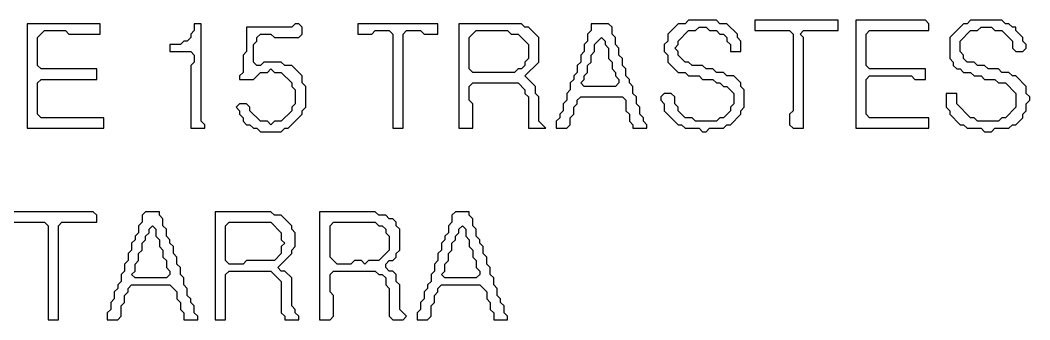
# Model space of a CAD drawing. Extents: x 17 to 323, y -435 to -5.
# Drawn here: x 210.7 to 239.7, y -137.2 to -128.6 of the extents above; entities that cross this region are included whole.
import ezdxf

# ---------------------------------------------------------------- set-up
doc = ezdxf.new("R2010")
doc.units = 0

msp = doc.modelspace()

# ---------------------------------------------------------------- linework, layer by layer
at = {"layer": 'CONTOURS'}
for p, q in [((210.9, -128.7), (210.9, -131.7)), ((213, -128.7), (210.9, -128.7)), ((213, -129), (213, -128.7)), ((215.7, -128.7), (215.7, -128.9)), ((215.9, -128.7), (215.7, -128.7)), ((215.9, -131.5), (215.9, -128.7)), ((218.6, -128.7), (218.5, -128.8)), ((218.7, -128.7), (218.6, -128.7)), ((218.8, -128.8), (218.7, -128.7)), ((220.4, -128.7), (220.4, -129)), ((222.7, -128.7), (220.4, -128.7)), ((222.7, -129), (222.7, -128.7)), ((223.3, -128.7), (223.3, -131.7)), ((225.1, -128.7), (223.3, -128.7)), ((225.2, -128.8), (225.1, -128.7)), ((227.1, -128.7), (227.1, -128.9)), ((227.6, -128.7), (227.1, -128.7)), ((227.7, -128.8), (227.6, -128.7)), ((229.6, -128.7), (229.3, -129)), ((229.8, -128.7), (229.6, -128.7)), ((229.9, -128.6), (229.8, -128.7)), ((230.7, -128.6), (229.9, -128.6)), ((230.8, -128.7), (230.7, -128.6)), ((231, -128.7), (230.8, -128.7)), ((231.3, -129), (231, -128.7)), ((231.8, -128.6), (231.8, -128.9)), ((234.2, -128.6), (231.8, -128.6)), ((234.2, -128.9), (234.2, -128.6)), ((234.7, -128.6), (234.7, -131.7)), ((236.7, -128.6), (234.7, -128.6)), ((236.8, -128.7), (236.7, -128.6)), ((236.8, -128.9), (236.8, -128.7)), ((237.8, -128.7), (237.4, -129.1)), ((237.9, -128.7), (237.8, -128.7)), ((238, -128.6), (237.9, -128.7)), ((238.9, -128.6), (238, -128.6)), ((239, -128.7), (238.9, -128.6)), ((239.1, -128.7), (239, -128.7)), ((239.2, -128.8), (239.1, -128.7)), ((211.2, -129.1), (211.4, -128.9)), ((211.4, -128.9), (212, -128.9)), ((212, -128.9), (212.1, -129)), ((212.1, -129), (213, -129)), ((215.7, -128.9), (215.6, -129)), ((215.6, -129), (215.6, -129.1)), ((218.5, -128.8), (217.2, -128.8)), ((217.2, -128.8), (217.2, -129.5)), ((217.5, -129.1), (217.6, -129)), ((217.6, -129), (217.9, -129)), ((217.9, -129), (218, -129.1)), ((218.7, -129.1), (218.8, -129)), ((218.8, -129), (218.8, -128.8)), ((220.4, -129), (220.8, -129)), ((220.8, -129), (220.9, -128.9)), ((220.9, -128.9), (221.3, -128.9)), ((221.3, -128.9), (221.4, -129)), ((221.4, -129), (221.4, -131.7)), ((221.7, -129), (221.8, -128.9)), ((221.7, -131.7), (221.7, -129)), ((221.8, -128.9), (222.2, -128.9)), ((222.2, -128.9), (222.3, -129)), ((222.3, -129), (222.7, -129)), ((223.6, -129.1), (223.8, -128.9)), ((223.8, -128.9), (224.7, -128.9)), ((224.7, -128.9), (224.8, -129)), ((224.8, -129), (225, -129)), ((225, -129), (225.3, -129.3)), ((225.3, -128.8), (225.2, -128.8)), ((225.6, -129.1), (225.3, -128.8)), ((227.1, -128.9), (227, -129)), ((227, -129), (227, -129.2)), ((227.7, -129), (227.7, -128.8)), ((227.8, -129.1), (227.7, -129)), ((229.3, -129), (229.3, -129.2)), ((229.6, -129.2), (229.9, -128.9)), ((229.9, -128.9), (230.1, -128.9)), ((230.1, -128.9), (230.2, -128.8)), ((230.2, -128.8), (230.4, -128.8)), ((230.4, -128.8), (230.5, -128.9)), ((230.5, -128.9), (230.7, -128.9)), ((230.7, -128.9), (230.8, -129)), ((230.8, -129), (230.9, -129)), ((230.9, -129), (231, -129.1)), ((231.3, -129.1), (231.3, -129)), ((231.8, -128.9), (232.8, -128.9)), ((232.8, -128.9), (232.9, -129)), ((232.9, -129), (232.9, -131.2)), ((233.1, -129), (233.2, -128.9)), ((233.2, -129.1), (233.1, -129)), ((233.2, -128.9), (234.2, -128.9)), ((235, -129), (235.1, -128.9)), ((235, -129.9), (235, -129)), ((235.1, -128.9), (236.8, -128.9)), ((237.7, -129.2), (238, -128.9)), ((238, -128.9), (238.2, -128.9)), ((238.2, -128.9), (238.3, -128.8)), ((238.3, -128.8), (238.6, -128.8)), ((238.6, -128.8), (238.7, -128.9)), ((238.7, -128.9), (238.9, -128.9)), ((238.9, -128.9), (239.2, -129.2)), ((239.3, -128.8), (239.2, -128.8)), ((239.3, -128.9), (239.3, -128.8)), ((239.5, -129.1), (239.3, -128.9)), ((211.2, -129.9), (211.2, -129.1)), ((215.3, -129.3), (215, -129.3)), ((215, -129.3), (215, -129.5)), ((215.4, -129.2), (215.3, -129.3)), ((215.5, -129.2), (215.4, -129.2)), ((215.6, -129.1), (215.5, -129.2)), ((217.4, -129.3), (217.5, -129.2)), ((217.4, -129.8), (217.4, -129.3)), ((217.5, -129.2), (217.5, -129.1)), ((218, -129.1), (218.7, -129.1)), ((223.6, -130), (223.6, -129.1)), ((225.3, -129.3), (225.3, -129.7)), ((225.6, -129.8), (225.6, -129.1)), ((227, -129.2), (226.9, -129.3)), ((226.9, -129.3), (226.9, -129.5)), ((227.2, -129.3), (227.4, -129.1)), ((227.2, -129.5), (227.2, -129.3)), ((227.4, -129.1), (227.5, -129.2)), ((227.5, -129.2), (227.5, -129.3)), ((227.5, -129.3), (227.6, -129.4)), ((227.8, -129.3), (227.8, -129.1)), ((227.9, -129.4), (227.8, -129.3)), ((229.3, -129.2), (229.2, -129.3)), ((229.2, -129.3), (229.2, -129.5)), ((229.5, -129.4), (229.6, -129.3)), ((229.6, -129.3), (229.6, -129.2)), ((231, -129.1), (231, -129.2)), ((231, -129.2), (231.1, -129.3)), ((231.1, -129.3), (231.1, -129.5)), ((231.4, -129.2), (231.3, -129.1)), ((231.4, -129.5), (231.4, -129.2)), ((233.2, -131.7), (233.2, -129.1)), ((237.4, -129.1), (237.4, -129.7)), ((237.7, -129.5), (237.7, -129.2)), ((239.2, -129.2), (239.2, -129.4)), ((239.5, -129.2), (239.5, -129.1)), ((239.6, -129.3), (239.5, -129.2)), ((239.6, -129.4), (239.6, -129.3)), ((215, -129.5), (215.6, -129.5)), ((215.6, -129.5), (215.7, -129.6)), ((215.7, -129.6), (215.7, -129.8)), ((217.2, -129.5), (217.1, -129.6)), ((217.1, -129.6), (217.1, -130.1)), ((226.9, -129.5), (226.8, -129.6)), ((226.8, -129.6), (226.8, -129.8)), ((227.1, -129.6), (227.2, -129.5)), ((227.1, -129.8), (227.1, -129.6)), ((227.6, -129.4), (227.6, -129.7)), ((227.9, -129.6), (227.9, -129.4)), ((228, -129.7), (227.9, -129.6)), ((229.2, -129.5), (229.3, -129.6)), ((229.3, -129.6), (229.3, -129.8)), ((229.6, -129.5), (229.5, -129.4)), ((229.6, -129.6), (229.6, -129.5)), ((229.8, -129.8), (229.6, -129.6)), ((231.1, -129.5), (231.4, -129.5)), ((237.8, -129.6), (237.7, -129.5)), ((237.8, -129.7), (237.8, -129.6)), ((239.2, -129.4), (239.3, -129.5)), ((239.3, -129.5), (239.5, -129.5)), ((239.5, -129.5), (239.6, -129.4)), ((211.3, -130), (211.2, -129.9)), ((215.7, -129.8), (215.6, -129.9)), ((215.6, -129.9), (215.6, -131.7)), ((217.5, -129.9), (217.4, -129.8)), ((217.6, -129.9), (217.5, -129.9)), ((217.7, -129.8), (217.6, -129.9)), ((218.2, -129.8), (217.7, -129.8)), ((218.3, -129.9), (218.2, -129.8)), ((218.5, -129.9), (218.3, -129.9)), ((218.8, -130.2), (218.5, -129.9)), ((225.2, -129.9), (225.1, -130)), ((225.3, -129.7), (225.2, -129.8)), ((225.2, -129.8), (225.2, -129.9)), ((225.2, -130.2), (225.6, -129.8)), ((226.8, -129.8), (226.7, -129.9)), ((226.7, -129.9), (226.7, -130.1)), ((227, -129.9), (227.1, -129.8)), ((227, -130.1), (227, -129.9)), ((227.6, -129.7), (227.7, -129.8)), ((227.7, -129.8), (227.7, -130)), ((228, -129.9), (228, -129.7)), ((228.1, -130), (228, -129.9)), ((229.3, -129.8), (229.6, -130.1)), ((229.9, -129.8), (229.8, -129.8)), ((230, -129.9), (229.9, -129.8)), ((230.3, -129.9), (230, -129.9)), ((230.4, -130), (230.3, -129.9)), ((235.1, -130), (235, -129.9)), ((237.4, -129.7), (237.5, -129.8)), ((237.5, -129.8), (237.5, -129.9)), ((237.5, -129.9), (237.6, -130)), ((237.9, -129.8), (237.8, -129.7)), ((238.1, -129.8), (237.9, -129.8)), ((238.2, -129.9), (238.1, -129.8)), ((238.4, -129.9), (238.2, -129.9)), ((238.5, -130), (238.4, -129.9)), ((212.9, -130), (211.3, -130)), ((212.9, -130.3), (212.9, -130)), ((217.1, -130.1), (217, -130.2)), ((217, -130.2), (217, -130.3)), ((217.4, -130.3), (217.6, -130.1)), ((217.6, -130.1), (217.8, -130.1)), ((217.8, -130.1), (217.9, -130)), ((217.9, -130), (218, -130.1)), ((218, -130.1), (218.2, -130.1)), ((218.2, -130.1), (218.5, -130.4)), ((218.8, -130.4), (218.8, -130.2)), ((223.7, -130.1), (223.6, -130)), ((224.9, -130.1), (223.7, -130.1)), ((225, -130), (224.9, -130.1)), ((225.1, -130), (225, -130)), ((225.5, -130.5), (225.2, -130.2)), ((226.7, -130.1), (226.6, -130.2)), ((226.6, -130.2), (226.6, -130.3)), ((226.9, -130.2), (227, -130.1)), ((226.9, -130.3), (226.9, -130.2)), ((227.7, -130), (227.8, -130.1)), ((227.8, -130.1), (227.8, -130.2)), ((227.8, -130.2), (227.9, -130.3)), ((228.1, -130.2), (228.1, -130)), ((228.2, -130.3), (228.1, -130.2)), ((229.6, -130.1), (229.8, -130.1)), ((229.8, -130.1), (229.9, -130.2)), ((229.9, -130.2), (230.2, -130.2)), ((230.2, -130.2), (230.3, -130.3)), ((230.6, -130), (230.4, -130)), ((230.7, -130.1), (230.6, -130)), ((230.9, -130.1), (230.7, -130.1)), ((231, -130.2), (230.9, -130.1)), ((231.2, -130.2), (231, -130.2)), ((231.4, -130.4), (231.2, -130.2)), ((235, -130.3), (235.1, -130.2)), ((236.7, -130), (235.1, -130)), ((235.1, -130.2), (236.3, -130.2)), ((236.3, -130.2), (236.4, -130.3)), ((236.7, -130.3), (236.7, -130)), ((237.6, -130), (237.7, -130)), ((237.7, -130), (237.8, -130.1)), ((237.8, -130.1), (238, -130.1)), ((238, -130.1), (238.1, -130.2)), ((238.1, -130.2), (238.3, -130.2)), ((238.3, -130.2), (238.4, -130.3)), ((238.8, -130), (238.5, -130)), ((238.9, -130.1), (238.8, -130)), ((239.1, -130.1), (238.9, -130.1)), ((239.2, -130.2), (239.1, -130.1)), ((239.3, -130.2), (239.2, -130.2)), ((239.6, -130.5), (239.3, -130.2)), ((211.2, -130.4), (211.3, -130.3)), ((211.2, -131.3), (211.2, -130.4)), ((211.3, -130.3), (212.9, -130.3)), ((217, -130.3), (217.4, -130.3)), ((218.5, -130.4), (218.5, -130.5)), ((218.9, -130.5), (218.8, -130.4)), ((223.6, -130.5), (223.7, -130.4)), ((223.7, -130.4), (225, -130.4)), ((225, -130.4), (225.2, -130.6)), ((226.6, -130.3), (226.5, -130.4)), ((226.5, -130.4), (226.5, -130.6)), ((226.8, -130.4), (226.9, -130.3)), ((226.9, -130.5), (226.8, -130.4)), ((227.9, -130.4), (227.8, -130.5)), ((227.9, -130.3), (227.9, -130.4)), ((228.2, -130.4), (228.2, -130.3)), ((228.3, -130.5), (228.2, -130.4)), ((230.3, -130.3), (230.6, -130.3)), ((230.6, -130.3), (230.7, -130.4)), ((230.7, -130.4), (230.8, -130.4)), ((230.8, -130.4), (230.9, -130.5)), ((231.4, -130.5), (231.4, -130.4)), ((235, -131.3), (235, -130.3)), ((236.4, -130.3), (236.7, -130.3)), ((238.4, -130.3), (238.7, -130.3)), ((238.7, -130.3), (238.8, -130.4)), ((238.8, -130.4), (239, -130.4)), ((239, -130.4), (239.3, -130.7)), ((218.5, -130.5), (218.6, -130.6)), ((218.6, -130.6), (218.6, -131)), ((218.9, -131.1), (218.9, -130.5)), ((223.6, -130.9), (223.6, -130.5)), ((225.2, -130.6), (225.2, -130.7)), ((225.2, -130.7), (225.3, -130.8)), ((225.5, -130.7), (225.5, -130.5)), ((225.6, -130.8), (225.5, -130.7)), ((226.5, -130.6), (226.4, -130.7)), ((226.4, -130.7), (226.4, -130.9)), ((227.8, -130.5), (226.9, -130.5)), ((228.3, -130.7), (228.3, -130.5)), ((228.4, -130.8), (228.3, -130.7)), ((229.2, -130.7), (229.1, -130.8)), ((229.4, -130.7), (229.2, -130.7)), ((229.5, -130.8), (229.4, -130.7)), ((230.9, -130.5), (231, -130.5)), ((231, -130.5), (231.2, -130.7)), ((231.2, -130.7), (231.2, -131)), ((231.5, -130.6), (231.4, -130.5)), ((231.5, -131.1), (231.5, -130.6)), ((237.6, -130.7), (237.3, -130.7)), ((237.3, -130.7), (237.3, -131.1)), ((237.6, -131), (237.6, -130.7)), ((239.3, -130.7), (239.3, -131.1)), ((239.6, -130.7), (239.6, -130.5)), ((239.7, -130.8), (239.6, -130.7)), ((217, -131), (216.9, -131.1)), ((217.2, -131), (217, -131)), ((217.3, -131.1), (217.2, -131)), ((218.6, -131), (218.5, -131.1)), ((223.7, -131), (223.6, -130.9)), ((223.7, -131.7), (223.7, -131)), ((225.3, -130.8), (225.3, -131.7)), ((225.6, -131.5), (225.6, -130.8)), ((226.4, -130.9), (226.3, -131)), ((226.3, -131), (226.3, -131.2)), ((226.6, -131.1), (226.7, -131)), ((226.7, -130.9), (226.8, -130.8)), ((226.7, -131), (226.7, -130.9)), ((226.8, -130.8), (228, -130.8)), ((228, -130.8), (228.1, -130.9)), ((228.1, -130.9), (228.1, -131.2)), ((228.4, -131), (228.4, -130.8)), ((228.5, -131.1), (228.4, -131)), ((229.1, -130.8), (229.1, -130.9)), ((229.1, -130.9), (229.2, -131)), ((229.2, -131), (229.2, -131.2)), ((229.5, -131), (229.5, -130.8)), ((229.6, -131.1), (229.5, -131)), ((231.2, -131), (231.1, -131.1)), ((238, -131.4), (237.6, -131)), ((239.6, -131), (239.7, -130.9)), ((239.6, -131.2), (239.6, -131)), ((239.7, -130.9), (239.7, -130.8)), ((211.3, -131.4), (211.2, -131.3)), ((216.9, -131.1), (217, -131.2)), ((217, -131.2), (217, -131.3)), ((217, -131.3), (217.1, -131.4)), ((217.3, -131.2), (217.3, -131.1)), ((217.6, -131.5), (217.3, -131.2)), ((218.5, -131.2), (218.2, -131.5)), ((218.4, -131.7), (218.8, -131.3)), ((218.5, -131.1), (218.5, -131.2)), ((218.8, -131.2), (218.9, -131.1)), ((218.8, -131.3), (218.8, -131.2)), ((226.3, -131.2), (226.2, -131.3)), ((226.2, -131.3), (226.2, -131.4)), ((226.5, -131.4), (226.6, -131.3)), ((226.6, -131.3), (226.6, -131.1)), ((228.1, -131.2), (228.2, -131.3)), ((228.2, -131.3), (228.2, -131.5)), ((228.5, -131.3), (228.5, -131.1)), ((228.6, -131.4), (228.5, -131.3)), ((229.2, -131.2), (229.6, -131.6)), ((229.6, -131.2), (229.6, -131.1)), ((229.8, -131.4), (229.6, -131.2)), ((231.1, -131.2), (230.9, -131.4)), ((231.1, -131.1), (231.1, -131.2)), ((231.1, -131.6), (231.4, -131.3)), ((231.4, -131.2), (231.5, -131.1)), ((231.4, -131.3), (231.4, -131.2)), ((232.9, -131.2), (232.8, -131.3)), ((232.8, -131.3), (232.8, -131.6)), ((235.1, -131.4), (235, -131.3)), ((237.3, -131.1), (237.4, -131.2)), ((237.4, -131.2), (237.4, -131.3)), ((237.4, -131.3), (237.7, -131.6)), ((239.3, -131.1), (239, -131.4)), ((239.5, -131.3), (239.6, -131.2)), ((239.5, -131.4), (239.5, -131.3)), ((213.1, -131.4), (211.3, -131.4)), ((213.1, -131.7), (213.1, -131.4)), ((216, -131.6), (215.9, -131.5)), ((216, -131.7), (216, -131.6)), ((217.1, -131.4), (217.1, -131.5)), ((217.1, -131.5), (217.2, -131.6)), ((217.2, -131.6), (217.3, -131.6)), ((217.3, -131.6), (217.4, -131.7)), ((217.8, -131.5), (217.6, -131.5)), ((217.9, -131.6), (217.8, -131.5)), ((218, -131.5), (217.9, -131.6)), ((218.2, -131.5), (218, -131.5)), ((225.8, -131.7), (225.6, -131.5)), ((226.2, -131.4), (226.1, -131.5)), ((226.1, -131.5), (226.1, -131.7)), ((226.4, -131.7), (226.5, -131.6)), ((226.5, -131.6), (226.5, -131.4)), ((228.2, -131.5), (228.3, -131.6)), ((228.3, -131.6), (228.3, -131.7)), ((228.6, -131.5), (228.6, -131.4)), ((228.7, -131.6), (228.6, -131.5)), ((228.7, -131.7), (228.7, -131.6)), ((229.6, -131.6), (229.7, -131.6)), ((229.7, -131.6), (229.8, -131.7)), ((230, -131.4), (229.8, -131.4)), ((230.1, -131.5), (230, -131.4)), ((230.7, -131.5), (230.1, -131.5)), ((230.8, -131.4), (230.7, -131.5)), ((230.9, -131.4), (230.8, -131.4)), ((230.9, -131.7), (231, -131.6)), ((231, -131.6), (231.1, -131.6)), ((232.8, -131.6), (232.9, -131.7)), ((236.8, -131.4), (235.1, -131.4)), ((236.8, -131.7), (236.8, -131.4)), ((237.7, -131.6), (237.8, -131.6)), ((237.8, -131.6), (237.9, -131.7)), ((238.1, -131.4), (238, -131.4)), ((238.2, -131.5), (238.1, -131.4)), ((238.8, -131.5), (238.2, -131.5)), ((238.9, -131.4), (238.8, -131.5)), ((239, -131.4), (238.9, -131.4)), ((239.1, -131.7), (239.2, -131.6)), ((239.2, -131.6), (239.3, -131.6)), ((239.3, -131.6), (239.5, -131.4)), ((210.9, -131.7), (213.1, -131.7)), ((215.6, -131.7), (216, -131.7)), ((217.4, -131.7), (217.5, -131.7)), ((217.5, -131.7), (217.6, -131.8)), ((217.6, -131.8), (218.2, -131.8)), ((218.2, -131.8), (218.3, -131.7)), ((218.3, -131.7), (218.4, -131.7)), ((221.4, -131.7), (221.7, -131.7)), ((223.3, -131.7), (223.7, -131.7)), ((225.3, -131.7), (225.8, -131.7)), ((226.1, -131.7), (226.4, -131.7)), ((228.3, -131.7), (228.7, -131.7)), ((229.8, -131.7), (230.2, -131.7)), ((230.2, -131.7), (230.3, -131.8)), ((230.3, -131.8), (230.4, -131.8)), ((230.4, -131.8), (230.5, -131.7)), ((230.5, -131.7), (230.9, -131.7)), ((232.9, -131.7), (233.2, -131.7)), ((234.7, -131.7), (236.8, -131.7)), ((237.9, -131.7), (238.3, -131.7)), ((238.3, -131.7), (238.4, -131.8)), ((238.4, -131.8), (238.6, -131.8)), ((238.6, -131.8), (238.7, -131.7)), ((238.7, -131.7), (239.1, -131.7)), ((212.8, -134.1), (210.5, -134.1)), ((212.9, -134.2), (212.8, -134.1)), ((212.9, -134.4), (212.9, -134.2)), ((214.3, -134.1), (214.2, -134.2)), ((214.2, -134.2), (214.2, -134.4)), ((214.7, -134.1), (214.3, -134.1)), ((214.7, -134.2), (214.7, -134.1)), ((214.8, -134.3), (214.7, -134.2)), ((216.3, -134.1), (216.3, -137.2)), ((217.9, -134.1), (216.3, -134.1)), ((218, -134.2), (217.9, -134.1)), ((218.2, -134.2), (218, -134.2)), ((218.5, -134.5), (218.2, -134.2)), ((219.3, -134.1), (219.3, -137.2)), ((220.9, -134.1), (219.3, -134.1)), ((221, -134.2), (220.9, -134.1)), ((221.2, -134.2), (221, -134.2)), ((221.3, -134.3), (221.2, -134.2)), ((223.2, -134.1), (223.1, -134.2)), ((223.1, -134.2), (223.1, -134.4)), ((223.6, -134.1), (223.2, -134.1)), ((223.6, -134.2), (223.6, -134.1)), ((223.7, -134.3), (223.6, -134.2)), ((210.5, -134.4), (211.4, -134.4)), ((211.4, -134.4), (211.5, -134.5)), ((211.5, -134.5), (211.5, -137.2)), ((211.8, -134.5), (211.9, -134.4)), ((211.8, -137.2), (211.8, -134.5)), ((211.9, -134.4), (212.9, -134.4)), ((214.2, -134.4), (214.1, -134.5)), ((214.1, -134.5), (214.1, -134.7)), ((214.4, -134.6), (214.5, -134.5)), ((214.5, -134.5), (214.6, -134.6)), ((214.8, -134.5), (214.8, -134.3)), ((214.9, -134.6), (214.8, -134.5)), ((216.6, -134.5), (216.7, -134.4)), ((216.6, -135.5), (216.6, -134.5)), ((216.7, -134.4), (217.9, -134.4)), ((217.9, -134.4), (218.2, -134.7)), ((218.5, -134.6), (218.5, -134.5)), ((219.6, -134.5), (219.7, -134.4)), ((219.6, -135.4), (219.6, -134.5)), ((219.7, -134.4), (220.9, -134.4)), ((220.9, -134.4), (221, -134.5)), ((221, -134.5), (221.1, -134.5)), ((221.1, -134.5), (221.2, -134.6)), ((221.4, -134.3), (221.3, -134.3)), ((221.5, -134.4), (221.4, -134.3)), ((221.5, -134.5), (221.5, -134.4)), ((221.6, -134.6), (221.5, -134.5)), ((223.1, -134.4), (223, -134.5)), ((223, -134.5), (223, -134.7)), ((223.3, -134.6), (223.4, -134.5)), ((223.4, -134.5), (223.5, -134.6)), ((223.7, -134.5), (223.7, -134.3)), ((223.8, -134.6), (223.7, -134.5)), ((214.1, -134.7), (214, -134.8)), ((214, -134.8), (214, -134.9)), ((214.3, -134.8), (214.4, -134.7)), ((214.3, -134.9), (214.3, -134.8)), ((214.4, -134.7), (214.4, -134.6)), ((214.6, -134.6), (214.6, -134.8)), ((214.6, -134.8), (214.7, -134.9)), ((214.9, -134.8), (214.9, -134.6)), ((215, -134.9), (214.9, -134.8)), ((218.2, -134.7), (218.2, -134.9)), ((218.6, -134.7), (218.5, -134.6)), ((218.6, -135.1), (218.6, -134.7)), ((221.2, -134.6), (221.2, -134.7)), ((221.2, -134.7), (221.3, -134.8)), ((221.3, -134.8), (221.3, -135.2)), ((221.6, -135.2), (221.6, -134.6)), ((223, -134.7), (222.9, -134.8)), ((222.9, -134.8), (222.9, -134.9)), ((223.2, -134.8), (223.3, -134.7)), ((223.2, -134.9), (223.2, -134.8)), ((223.3, -134.7), (223.3, -134.6)), ((223.5, -134.6), (223.5, -134.8)), ((223.5, -134.8), (223.6, -134.9)), ((223.8, -134.8), (223.8, -134.6)), ((223.9, -134.9), (223.8, -134.8)), ((214, -134.9), (213.9, -135)), ((213.9, -135), (213.9, -135.2)), ((214.2, -135), (214.3, -134.9)), ((214.2, -135.2), (214.2, -135)), ((214.7, -134.9), (214.7, -135.1)), ((214.7, -135.1), (214.8, -135.2)), ((215, -135), (215, -134.9)), ((215.1, -135.1), (215, -135)), ((215.1, -135.3), (215.1, -135.1)), ((218.2, -134.9), (218.3, -135)), ((218.3, -135), (218.2, -135.1)), ((218.2, -135.1), (218.2, -135.3)), ((218.5, -135.2), (218.6, -135.1)), ((222.9, -134.9), (222.8, -135)), ((222.8, -135), (222.8, -135.2)), ((223.1, -135), (223.2, -134.9)), ((223.1, -135.2), (223.1, -135)), ((223.6, -134.9), (223.6, -135.1)), ((223.6, -135.1), (223.7, -135.2)), ((223.9, -135), (223.9, -134.9)), ((224, -135.1), (223.9, -135)), ((224, -135.3), (224, -135.1)), ((213.9, -135.2), (213.8, -135.3)), ((213.8, -135.3), (213.8, -135.5)), ((214.1, -135.3), (214.2, -135.2)), ((214.1, -135.5), (214.1, -135.3)), ((214.8, -135.2), (214.8, -135.4)), ((214.8, -135.4), (214.9, -135.5)), ((215.2, -135.4), (215.1, -135.3)), ((215.2, -135.6), (215.2, -135.4)), ((218.2, -135.3), (218, -135.5)), ((218.1, -135.7), (218.5, -135.3)), ((218.5, -135.3), (218.5, -135.2)), ((219.8, -135.6), (219.6, -135.4)), ((221.3, -135.2), (221, -135.5)), ((221.4, -135.5), (221.5, -135.4)), ((221.5, -135.3), (221.6, -135.2)), ((221.5, -135.4), (221.5, -135.3)), ((222.8, -135.2), (222.7, -135.3)), ((222.7, -135.3), (222.7, -135.5)), ((223, -135.3), (223.1, -135.2)), ((223, -135.5), (223, -135.3)), ((223.7, -135.2), (223.7, -135.4)), ((223.7, -135.4), (223.8, -135.5)), ((224.1, -135.4), (224, -135.3)), ((224.1, -135.6), (224.1, -135.4)), ((213.8, -135.5), (213.7, -135.6)), ((213.7, -135.6), (213.7, -135.8)), ((214, -135.6), (214.1, -135.5)), ((214, -135.8), (214, -135.6)), ((214.9, -135.5), (214.9, -135.7)), ((214.9, -135.7), (215, -135.8)), ((215.3, -135.7), (215.2, -135.6)), ((215.3, -135.9), (215.3, -135.7)), ((216.7, -135.6), (216.6, -135.5)), ((217.1, -135.6), (216.7, -135.6)), ((217.2, -135.5), (217.1, -135.6)), ((218, -135.5), (217.2, -135.5)), ((218.2, -135.8), (218.1, -135.7)), ((220.2, -135.6), (219.8, -135.6)), ((220.3, -135.5), (220.2, -135.6)), ((220.5, -135.5), (220.3, -135.5)), ((220.6, -135.6), (220.5, -135.5)), ((220.7, -135.5), (220.6, -135.6)), ((221, -135.5), (220.7, -135.5)), ((221.2, -135.6), (221.3, -135.5)), ((221.2, -135.7), (221.2, -135.6)), ((221.3, -135.8), (221.2, -135.7)), ((221.3, -135.5), (221.4, -135.5)), ((222.7, -135.5), (222.6, -135.6)), ((222.6, -135.6), (222.6, -135.8)), ((222.9, -135.6), (223, -135.5)), ((222.9, -135.8), (222.9, -135.6)), ((223.8, -135.5), (223.8, -135.7)), ((223.8, -135.7), (223.9, -135.8)), ((224.2, -135.7), (224.1, -135.6)), ((224.2, -135.9), (224.2, -135.7)), ((213.7, -135.8), (213.6, -135.9)), ((213.6, -135.9), (213.6, -136.1)), ((213.9, -135.9), (214, -135.8)), ((214, -136), (213.9, -135.9)), ((214.9, -136), (214, -136)), ((215, -135.9), (214.9, -136)), ((215, -135.8), (215, -135.9)), ((215.4, -136), (215.3, -135.9)), ((215.4, -136.2), (215.4, -136)), ((216.6, -135.9), (216.7, -135.8)), ((216.6, -137.2), (216.6, -135.9)), ((216.7, -135.8), (217.9, -135.8)), ((217.9, -135.8), (218.2, -136.1)), ((218.3, -135.8), (218.2, -135.8)), ((218.5, -136), (218.3, -135.8)), ((218.5, -136.8), (218.5, -136)), ((219.6, -135.9), (219.7, -135.8)), ((219.6, -136.4), (219.6, -135.9)), ((219.7, -135.8), (220.9, -135.8)), ((220.9, -135.8), (221, -135.9)), ((221, -135.9), (221.1, -135.9)), ((221.1, -135.9), (221.2, -136)), ((221.2, -136), (221.2, -136.2)), ((221.4, -135.8), (221.3, -135.8)), ((221.5, -135.9), (221.4, -135.8)), ((221.5, -136.1), (221.5, -135.9)), ((222.6, -135.8), (222.5, -135.9)), ((222.5, -135.9), (222.5, -136.1)), ((222.8, -135.9), (222.9, -135.8)), ((222.9, -136), (222.8, -135.9)), ((223.8, -136), (222.9, -136)), ((223.9, -135.9), (223.8, -136)), ((223.9, -135.8), (223.9, -135.9)), ((224.3, -136), (224.2, -135.9)), ((224.3, -136.2), (224.3, -136)), ((213.6, -136.1), (213.5, -136.2)), ((213.5, -136.2), (213.5, -136.3)), ((213.8, -136.3), (213.9, -136.2)), ((213.9, -136.2), (215, -136.2)), ((215, -136.2), (215.2, -136.4)), ((215.5, -136.3), (215.4, -136.2)), ((218.2, -136.1), (218.2, -137)), ((221.2, -136.2), (221.3, -136.3)), ((221.6, -136.2), (221.5, -136.1)), ((221.6, -136.9), (221.6, -136.2)), ((222.5, -136.1), (222.4, -136.2)), ((222.4, -136.2), (222.4, -136.3)), ((222.7, -136.3), (222.8, -136.2)), ((222.8, -136.2), (223.9, -136.2)), ((223.9, -136.2), (224.1, -136.4)), ((224.4, -136.3), (224.3, -136.2)), ((213.5, -136.3), (213.4, -136.4)), ((213.4, -136.4), (213.4, -136.6)), ((213.7, -136.5), (213.8, -136.4)), ((213.7, -136.7), (213.7, -136.5)), ((213.8, -136.4), (213.8, -136.3)), ((215.2, -136.4), (215.2, -136.6)), ((215.5, -136.5), (215.5, -136.3)), ((215.6, -136.6), (215.5, -136.5)), ((219.7, -136.5), (219.6, -136.4)), ((219.7, -137.1), (219.7, -136.5)), ((221.3, -136.3), (221.3, -137.1)), ((222.4, -136.3), (222.3, -136.4)), ((222.3, -136.4), (222.3, -136.6)), ((222.6, -136.5), (222.7, -136.4)), ((222.6, -136.7), (222.6, -136.5)), ((222.7, -136.4), (222.7, -136.3)), ((224.1, -136.4), (224.1, -136.6)), ((224.4, -136.5), (224.4, -136.3)), ((224.5, -136.6), (224.4, -136.5)), ((213.4, -136.6), (213.3, -136.7)), ((213.3, -136.7), (213.3, -136.9)), ((213.6, -136.8), (213.7, -136.7)), ((213.6, -137.1), (213.6, -136.8)), ((215.2, -136.6), (215.3, -136.7)), ((215.3, -136.7), (215.3, -136.9)), ((215.6, -136.7), (215.6, -136.6)), ((215.7, -136.8), (215.6, -136.7)), ((215.7, -137), (215.7, -136.8)), ((218.6, -136.9), (218.5, -136.8)), ((222.3, -136.6), (222.2, -136.7)), ((222.2, -136.7), (222.2, -136.9)), ((222.5, -136.8), (222.6, -136.7)), ((222.5, -137.1), (222.5, -136.8)), ((224.1, -136.6), (224.2, -136.7)), ((224.2, -136.7), (224.2, -136.9)), ((224.5, -136.7), (224.5, -136.6)), ((224.6, -136.8), (224.5, -136.7)), ((224.6, -137), (224.6, -136.8)), ((213.3, -136.9), (213.2, -137)), ((213.2, -137), (213.2, -137.2)), ((213.5, -137.2), (213.6, -137.1)), ((215.3, -136.9), (215.4, -137)), ((215.4, -137), (215.4, -137.2)), ((215.8, -137.1), (215.7, -137)), ((215.8, -137.2), (215.8, -137.1)), ((218.2, -137), (218.3, -137.1)), ((218.3, -137.1), (218.3, -137.2)), ((218.6, -137), (218.6, -136.9)), ((218.7, -137.1), (218.6, -137)), ((218.7, -137.2), (218.7, -137.1)), ((219.6, -137.2), (219.7, -137.1)), ((221.3, -137.1), (221.4, -137.2)), ((221.8, -137.1), (221.6, -136.9)), ((221.7, -137.2), (221.8, -137.1)), ((222.2, -136.9), (222.1, -137)), ((222.1, -137), (222.1, -137.2)), ((222.4, -137.2), (222.5, -137.1)), ((224.2, -136.9), (224.3, -137)), ((224.3, -137), (224.3, -137.2)), ((224.7, -137.1), (224.6, -137)), ((224.7, -137.2), (224.7, -137.1)), ((211.5, -137.2), (211.8, -137.2)), ((213.2, -137.2), (213.5, -137.2)), ((215.4, -137.2), (215.8, -137.2)), ((216.3, -137.2), (216.6, -137.2)), ((218.3, -137.2), (218.7, -137.2)), ((219.3, -137.2), (219.6, -137.2)), ((221.4, -137.2), (221.7, -137.2)), ((222.1, -137.2), (222.4, -137.2)), ((224.3, -137.2), (224.7, -137.2))]:
    msp.add_line(p, q, dxfattribs=at)

doc.saveas('drawing.dxf')
